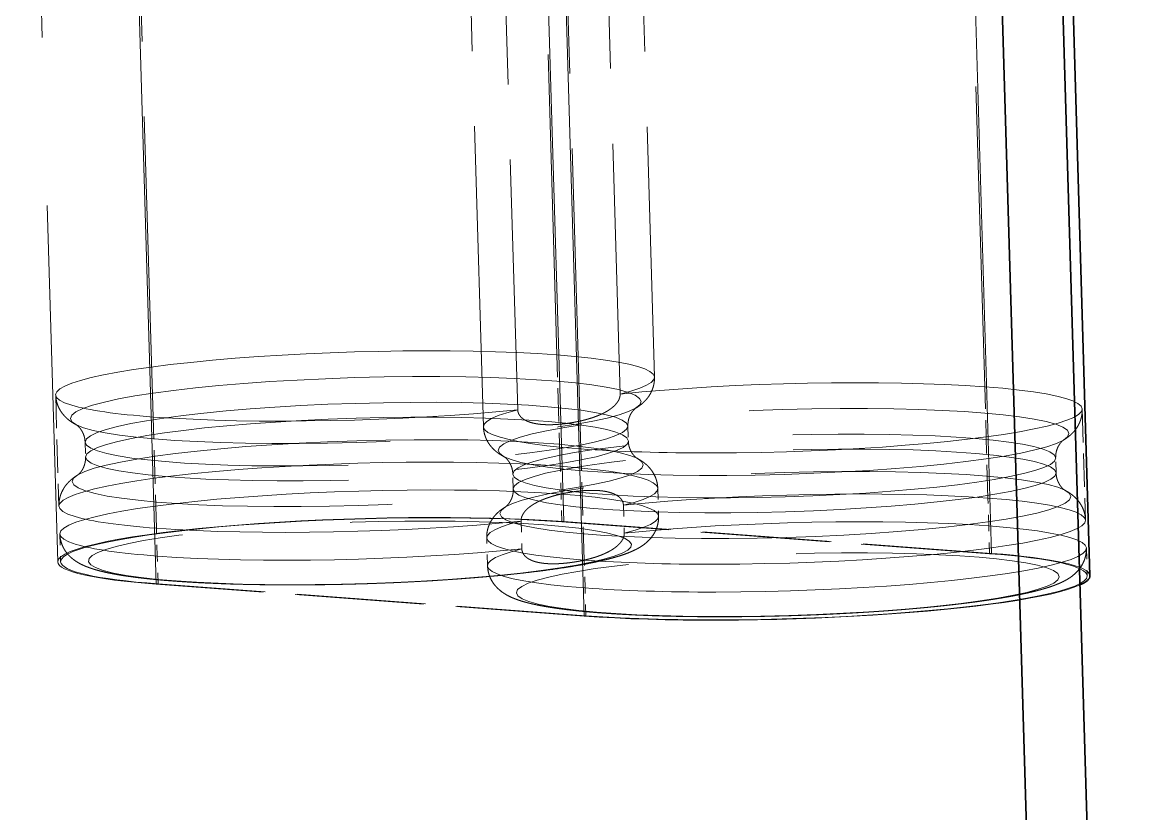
# Model space of a CAD drawing. Extents: x 23 to 417, y 3 to 294.
# Drawn here: x 377.69 to 387.7, y 123.1 to 130.16 of the extents above; entities that cross this region are included whole.
import ezdxf

# ---------------------------------------------------------------- set-up
doc = ezdxf.new("R2010")
doc.units = 0
doc.linetypes.add('DASHED', pattern=[15, 12, -3])
doc.layers.get('0').update_dxf_attribs({"lineweight": 13})

# ---------------------------------------------------------------- blocks, each defined once
blk = doc.blocks.new('BLOCK3535')
at = {"color": 7, "lineweight": 35}
for p, q in [((70.873595123726, -52.83130942514593), (67.97748894524264, 44.9895759430743)), ((69.79528294603904, -52.99696835529077), (66.89917676755567, 44.82391701292946)), ((69.28375951857907, 7.135278851019661), (69.91590452200313, -14.21648800596111))]:
    blk.add_line(p, q, dxfattribs=at)
at = {"color": 7, "linetype": 'DASHED', "lineweight": 13}
for p, q in [((60.51724340294639, -13.24825146485062), (59.88509839952235, 8.103515392130147)), ((68.15757319320585, -13.81719267969486), (67.52542818978179, 7.534574177285911)), ((50.84815987133734, 7.384612939918686), (51.48030487476137, -13.96715391706208)), ((53.23863620355903, -14.36644924332827), (52.60649120013499, 6.985317613652493)), ((60.87896599381808, -14.93539045817257), (60.24682099039404, 6.416376398808199))]:
    blk.add_line(p, q, dxfattribs=at)
at = {"color": 7, "linetype": 'DASHED', "lineweight": 13, "ltscale": 0.4470932620003447}
for p, q in [((60.39533986784579, -10.27411200079248), (59.86610219056054, 7.601785832958862)), ((68.03566965810523, -10.84305321563671), (67.50643198081997, 7.032844618114627)), ((60.99531003617982, 6.903908908598165), (61.52454771346508, -10.97198892515318)), ((59.1660114469191, 6.622877447131774), (59.69524912420435, -11.25302038661957)), ((53.1841271795642, -11.38195609613603), (52.65488950227895, 6.493941737615312)), ((59.08240747340071, -11.55533222373803), (58.55316979611545, 6.320565610013309)), ((60.82445696982363, -11.95089731098026), (60.29521929253838, 5.925000522771079))]:
    blk.add_line(p, q, dxfattribs=at)
at = {"color": 7, "linetype": 'DASHED', "lineweight": 13, "ltscale": 0.4470932620003445}
blk.add_line((61.608151350385, 7.206231903132394), (62.13738902767025, -10.66966593061894), dxfattribs=at)
at = {"color": 7, "linetype": 'DASHED', "lineweight": 13, "ltscale": 0.04967702911114941}
for p, q in [((60.45414405421081, -12.26032287120929), (60.39533986784579, -10.27411200079248)), ((51.44207757052257, -10.98638726240835), (51.50088175688759, -12.97259813282517)), ((68.09447384447024, -12.82926408605353), (68.03566965810522, -10.84305321563671)), ((69.77771981260393, -11.23864029206574), (69.83652399896896, -13.22485116248256)), ((60.88326115618865, -13.93710818139708), (60.82445696982363, -11.95089731098026))]:
    blk.add_line(p, q, dxfattribs=at)
at = {"color": 7, "linetype": 'DASHED', "lineweight": 13, "ltscale": 0.04967702911114959}
blk.add_line((53.24293136592922, -13.36816696655285), (53.1841271795642, -11.38195609613603), dxfattribs=at)
at = {"color": 7, "linetype": 'DASHED', "lineweight": 13, "ltscale": 0.006655459916353626}
blk.add_line((61.66307074514971, -11.54450956074683), (61.67094901227374, -11.81061136010983), dxfattribs=at)
at = {"color": 7, "linetype": 'DASHED', "lineweight": 13, "ltscale": 0.006655459916355057}
blk.add_line((51.96732222150128, -11.83166760723552), (51.97520048862533, -12.09776940659857), dxfattribs=at)
at = {"color": 7, "linetype": 'DASHED', "lineweight": 13, "ltscale": 0.006655459916354868}
blk.add_line((69.31128035741227, -12.37960436794723), (69.30340209028824, -12.11350256858418), dxfattribs=at)
at = {"color": 7, "linetype": 'DASHED', "lineweight": 13, "ltscale": 0.006655459916353636}
blk.add_line((59.61552872400564, -12.66665882844964), (59.6076504568816, -12.40055702908664), dxfattribs=at)
at = {"color": 7, "linetype": 'DASHED', "lineweight": 13, "ltscale": 0.01241925727778715}
for p, q in [((60.46884510080207, -12.7568755888135), (60.45414405421081, -12.2603228712093)), ((68.1091748910615, -13.32581680365773), (68.09447384447024, -12.82926408605354)), ((53.25763241252048, -13.86471968415705), (53.24293136592922, -13.36816696655285)), ((60.89796220277991, -14.43366089900128), (60.88326115618865, -13.93710818139709))]:
    blk.add_line(p, q, dxfattribs=at)
at = {"color": 7, "linetype": 'DASHED', "lineweight": 13, "ltscale": 0.01241925727778742}
for p, q in [((60.48354614739333, -13.2534283064177), (60.46884510080207, -12.75687558881349)), ((68.12387593765276, -13.82236952126194), (68.1091748910615, -13.32581680365773)), ((53.27233345911174, -14.36127240176125), (53.25763241252048, -13.86471968415705)), ((60.91266324937116, -14.93021361660549), (60.89796220277991, -14.43366089900128))]:
    blk.add_line(p, q, dxfattribs=at)
at = {"color": 7, "linetype": 'DASHED', "lineweight": 13, "ltscale": 0.01241925727778714}
blk.add_line((62.19619321403528, -12.65587680103576), (62.21089426062652, -13.15242951863996), dxfattribs=at)
at = {"color": 7, "linetype": 'DASHED', "lineweight": 13, "ltscale": 0.01241925727778733}
for p, q in [((61.5833518998301, -12.95819979556999), (61.59805294642135, -13.4547525131742)), ((59.75405331056938, -13.23923125703638), (59.76875435716063, -13.73578397464059)), ((59.15591270635699, -14.03809581175905), (59.14121165976573, -13.54154309415485))]:
    blk.add_line(p, q, dxfattribs=at)
at = {"color": 7, "linetype": 'DASHED', "lineweight": 13, "ltscale": 0.1915370940083706}
for p, q in [((68.12387593765277, -13.82236952126194), (60.48354614739333, -13.2534283064177)), ((68.15757319320585, -13.81719267969486), (60.51724340294641, -13.24825146485062))]:
    blk.add_line(p, q, dxfattribs=at)
at = {"color": 7, "linetype": 'DASHED', "lineweight": 13, "ltscale": 0.01241852411226324}
blk.add_line((51.51558280347885, -13.46915085042936), (51.53028297595164, -13.96567425444195), dxfattribs=at)
at = {"color": 7, "linetype": 'DASHED', "lineweight": 13, "ltscale": 0.01241953417197849}
blk.add_line((69.85122504556021, -13.72140388008676), (69.86592642081284, -14.21796766858124), dxfattribs=at)
at = {"color": 7, "linetype": 'DASHED', "lineweight": 13, "ltscale": 0.1915370940083704}
for p, q in [((60.87896599381846, -14.93539045817251), (53.23863620355903, -14.36644924332828)), ((60.91266324937116, -14.93021361660549), (53.27233345911174, -14.36127240176125))]:
    blk.add_line(p, q, dxfattribs=at)
at = {"color": 7, "linetype": 'DASHED', "lineweight": 13}
for centre, major_axis, start_param, end_param in [((56.78973388671875, -10.82803440093994), (-5.347656726837158, -0.1583238840103149), 3.969098829826194, 6.610691483415978), ((56.78973388671875, -10.82803440093994), (-5.347656726837158, -0.1583238840103149), 2.654779322629619, 3.969098829826173), ((56.80246353149414, -11.25806140899658), (-5.097766399383545, -0.1509255617856979), 0.3275061762363942, 6.61069148341598), ((64.43006134033203, -11.39697551727295), (5.347656726837158, 0.1583238840103149), 0.8275061762363841, 2.14182568343293), ((64.43006134033203, -11.39697551727295), (5.347656726837158, 0.1583238840103149), 4.469098829826175, 7.110691483415967), ((56.8151969909668, -11.68808841705322), (-4.847875595092773, -0.1435272544622421), 0.3275061762363785, 6.610691483415965), ((56.78973388671875, -10.82803440093994), (-5.347656726837158, -0.1583238840103149), 0.3275061762363922, 0.8275061762363907), ((56.82307434082031, -11.95419025421143), (-4.847875595092773, -0.1435272544622421), 0.3275061762363785, 6.610691483415965), ((56.78973388671875, -10.82803440093994), (-5.347656726837158, -0.1583238840103149), 0.8275061762363907, 2.141825683432943), ((64.43006134033203, -11.39697551727295), (5.347656726837158, 0.1583238840103149), 2.654779322629604, 3.969098829826166), ((64.44279479980469, -11.82700252532959), (5.097766399383545, 0.1509255617856979), 1.327506176236345, 7.61069148341593), ((56.83580780029297, -12.38421726226807), (-5.097766399383545, -0.1509255617856979), 0.3275061762363771, 6.610691483415952), ((64.45552825927734, -12.25702953338623), (4.847875595092773, 0.1435272544622421), 1.327506176236383, 7.61069148341597), ((64.4634017944336, -12.52313137054443), (4.847875595092773, 0.1435272544622421), 1.327506176236383, 7.61069148341597), ((64.43006134033203, -11.39697551727295), (5.347656726837158, 0.1583238840103149), 3.969098829826172, 4.469098829826175), ((56.84853744506836, -12.81424522399902), (-5.347656726837158, -0.1583238840103149), 3.969098829826194, 6.610691483415978), ((64.47613525390625, -12.95315933227539), (5.097766399383545, 0.1509255617856979), 1.327506176236384, 7.610691483415959), ((56.84853744506836, -12.81424522399902), (-5.347656726837158, -0.1583238840103149), 2.65477932262962, 3.969098829826173), ((56.86323928833008, -13.31079769134521), (-5.347656726837158, -0.1583238840103149), 3.969098829826194, 6.610691483415978), ((56.86323928833008, -13.31079769134521), (-5.347656726837158, -0.1583238840103149), 2.654779322629679, 3.969098829826173), ((64.4888687133789, -13.38318634033203), (5.347656726837158, 0.1583238840103149), 0.8275061762363841, 2.141825683432929), ((64.4888687133789, -13.38318634033203), (5.347656726837158, 0.1583238840103149), 4.469098829826175, 7.110691483415967), ((56.8779411315918, -13.80735015869141), (4.847875595092773, 0.1435272544622421), 0.3275061762363778, 6.610691482180196), ((56.8779411315918, -13.80735015869141), (-5.397634983062744, -0.1598035395145417), 3.96909882982618, 6.283185343021202), ((56.8779411315918, -13.80735015869141), (-5.347656726837158, -0.1583238840103149), 3.969098829826181, 6.283185343021201), ((56.84853744506836, -12.81424522399902), (-5.347656726837158, -0.1583238840103149), 0.3275061762363922, 0.8275061762363907), ((64.50357055664062, -13.87973880767822), (5.347656726837158, 0.1583238840103149), 0.8275061762363893, 2.141825683432871), ((56.84853744506836, -12.81424522399902), (-5.347656726837158, -0.1583238840103149), 0.8275061762363788, 2.14182568343293), ((64.4888687133789, -13.38318634033203), (5.347656726837158, 0.1583238840103149), 2.654779322629621, 3.969098829826172), ((64.50357055664062, -13.87973880767822), (5.347656726837158, 0.1583238840103149), 4.469098829826175, 7.110691483415967), ((56.86323928833008, -13.31079769134521), (-5.347656726837158, -0.1583238840103149), 0.3275061762363922, 0.8275061762363907), ((56.86323928833008, -13.31079769134521), (-5.347656726837158, -0.1583238840103149), 0.827506176236388, 2.141825683432936), ((64.50357055664062, -13.87973880767822), (5.347656726837158, 0.1583238840103149), 2.654779322629611, 3.969098829826169), ((64.51827239990234, -14.37629127502441), (4.847875595092773, 0.1435272544622421), 1.327506176236384, 7.610691482180198), ((64.51827239990234, -14.37629127502441), (-5.397634983062744, -0.1598035395145417), 3.141592689431407, 3.969098829826174), ((56.8779411315918, -13.80735015869141), (-5.397634983062744, -0.1598035395145417), 3.584161519786639e-08, 0.8275061762363827), ((56.8779411315918, -13.80735015869141), (-5.347656726837158, -0.1583238840103149), 3.58416145913806e-08, 0.8275061762363841), ((64.4888687133789, -13.38318634033203), (5.347656726837158, 0.1583238840103149), 3.969098829826172, 4.469098829826175), ((64.51827239990234, -14.37629127502441), (-5.347656726837158, -0.1583238840103149), 3.141592689431407, 3.969098829826174), ((64.51827239990234, -14.37629127502441), (-5.347656726837158, -0.1583238840103149), 0.8275061762363788, 3.141592689431407), ((64.51827239990234, -14.37629127502441), (-5.397634983062744, -0.1598035395145417), 0.8275061762363787, 2.879018462041242), ((64.50357055664062, -13.87973880767822), (5.347656726837158, 0.1583238840103149), 3.969098829826172, 4.469098829826175)]:
    blk.add_ellipse(centre, major_axis=major_axis, ratio=0.1134773610726188, start_param=start_param, end_param=end_param, dxfattribs=at)
at = {"color": 7, "lineweight": 35}
blk.add_ellipse((64.51827239990234, -14.37629127502441), major_axis=(-5.397634983062744, -0.1598035395145417), ratio=0.1134773610726188, start_param=2.879018462041242, end_param=3.141592689431407, dxfattribs=at)
at = {"color": 7, "linetype": 'DASHED', "lineweight": 13}
for points, degree, knots in [([(61.80286499767961, -11.22456190375914), (61.81125954461331, -11.21951165189085), (61.82822460037529, -11.20895402596267), (61.85358081519048, -11.19202479549256), (61.87920029368158, -11.17356073195147), (61.90497654027565, -11.15339404042857), (61.93091705336623, -11.13121538143774), (61.95692112683653, -11.10672783141222), (61.98278151981435, -11.07965775831355), (62.00960995066505, -11.04811356505126), (62.03450679115445, -11.01445349739876), (62.05718487629927, -10.97882064230416), (62.07650656608638, -10.94355334668592), (62.09394878152881, -10.90572018490504), (62.10957629418883, -10.86411823826944), (62.12259054838745, -10.81879358944224), (62.13212203405109, -10.7701012540882), (62.13737734931871, -10.72014167596357), (62.13788658792917, -10.68648475717374), (62.13738902767027, -10.66966593061894)], 3, [0, 0, 0, 0, 0.02938746380598023, 0.05993829872691283, 0.09144664110869122, 0.1241046333062089, 0.1580937801789253, 0.1937988689218542, 0.2312167086941858, 0.2703474293386111, 0.317958301694374, 0.3566888963409834, 0.3969786387954501, 0.4385053780724381, 0.481565162618328, 0.5301787140682659, 0.5797998333637799, 0.6302281048432818, 0.6806724898547787, 0.6806724898547787, 0.6806724898547787, 0.6806724898547787]), ([(51.80883963595349, -11.52044615420913), (51.80339989923966, -11.51759699408463), (51.78984025851258, -11.51033074745333), (51.76816236738008, -11.49803474735403), (51.74372885048977, -11.48313901874491), (51.71903857837938, -11.46689212655287), (51.69415721490911, -11.44913647997024), (51.66904015761103, -11.4295990274091), (51.64380998776234, -11.40807398334089), (51.61856818576688, -11.38428803054533), (51.59383914608323, -11.35834930917853), (51.56982860918068, -11.33009937664881), (51.5468992229645, -11.29956288789912), (51.52518024336672, -11.2664054085493), (51.50292047409442, -11.22680859782924), (51.48271281134233, -11.1826796211062), (51.4656448625793, -11.13422409671982), (51.45325457379001, -11.08616372903106), (51.44507301105676, -11.03666324873069), (51.44257371511368, -11.0031582583372), (51.44207757052254, -10.98638726240837)], 3, [0, 0, 0, 0, 0.01842165858888894, 0.04614949761160518, 0.07475508041064409, 0.1042545271195086, 0.1347989381272637, 0.1664324102819779, 0.1996882722616785, 0.2342553219718961, 0.2704362726613734, 0.3071454879041061, 0.3454178637015551, 0.3849226482378799, 0.4259704273921373, 0.4815898347259161, 0.5302906155938376, 0.5799121307530797, 0.6302958337963912, 0.680596909808397, 0.680596909808397, 0.680596909808397, 0.680596909808397]), ([(61.52454771346497, -10.97198892515318), (61.52487327602157, -10.98298535123915), (61.52492501747936, -10.99397953129805), (61.52304536571473, -11.00537545764528), (61.51723827943285, -11.03629638625581), (61.50615603340383, -11.06555424365233), (61.49757859925727, -11.08289825357013), (61.46975547200731, -11.12971647080221), (61.43510381944516, -11.16876031715135), (61.41136810178274, -11.19143919704467), (61.35073382406878, -11.24213411782416), (61.28569584218621, -11.28271861895854), (61.24668365196729, -11.30408969925754), (61.16736333021076, -11.34270145741163), (61.08703731854942, -11.37419951000007), (61.04728640860856, -11.38835466156093), (60.92815090596028, -11.42711622231911), (60.80728525347615, -11.45676988736517), (60.72809831776458, -11.47308839964279), (60.56744700040905, -11.50052543813273), (60.40659652955745, -11.5161617084891), (60.32631295059797, -11.52089700032214), (60.17783761112806, -11.52294900118478), (60.03025440379697, -11.50648783192375), (59.96588240213354, -11.49420772141837), (59.88107756766406, -11.47052696048692), (59.8041432601614, -11.42507288366464), (59.78825925518797, -11.41427946479182), (59.7627419743615, -11.39395605837234), (59.7400823228435, -11.36909946215439), (59.7314907705765, -11.35821753586384), (59.71668068994938, -11.33581035873624), (59.70561628597831, -11.31035539717194), (59.70140147541494, -11.29760936072035), (59.69759017939168, -11.28080639582451), (59.69581830894315, -11.26362030916126), (59.69544896265727, -11.26010531536755), (59.69535403389764, -11.25656388898136), (59.69524912420435, -11.25302038661956)], 5, [0, 0, 0, 0, 0, 0, 0.09568695837361997, 0.09568695837361997, 0.09568695837361997, 0.2717462346146166, 0.2717462346146166, 0.2717462346146166, 0.5851331522539842, 0.5851331522539842, 0.5851331522539842, 1.048630429832316, 1.048630429832316, 1.048630429832316, 1.499690680501869, 1.499690680501869, 1.499690680501869, 2.395696905201968, 2.395696905201968, 2.395696905201968, 3.282694065046325, 3.282694065046325, 3.282694065046325, 4.026312860340334, 4.026312860340334, 4.026312860340334, 4.22585021708836, 4.22585021708836, 4.22585021708836, 4.361128319009885, 4.361128319009885, 4.361128319009885, 4.481266152754611, 4.481266152754611, 4.481266152754611, 4.512100440216707, 4.512100440216707, 4.512100440216707, 4.512100440216707, 4.512100440216707, 4.512100440216707]), ([(61.80286499767967, -11.22456190375916), (61.80361406159213, -11.22410880306869), (61.80436312550515, -11.22365570237829), (61.80152768171654, -11.22547301739162), (61.79991082538182, -11.22656818624304), (61.79890755242769, -11.22730741190668), (61.79851582944382, -11.22760974494758), (61.7972970255789, -11.22857385205964), (61.79565694019892, -11.22984208527654), (61.79440361085057, -11.2308122991245), (61.79135518155819, -11.23320174883101), (61.78862480197723, -11.23548041071069), (61.78711257187545, -11.23678452990663), (61.78117021953136, -11.24204212143742), (61.7751160197069, -11.24775550007141), (61.77073871194135, -11.25213193434029), (61.75999877960218, -11.26348459311058), (61.74989813179752, -11.27552198636348), (61.74401964243116, -11.28304631348855), (61.72910430356457, -11.30351469792386), (61.71596110722478, -11.32519632650979), (61.70846309099335, -11.33911147391153), (61.68606208969764, -11.38606352829188), (61.67128196194126, -11.43620279195018), (61.66280369019567, -11.47212088861836), (61.66293721767269, -11.50831522468261), (61.66307074514971, -11.54450956074683)], 5, [0, 0, 0, 0, 0, 0, 0.003762687089902519, 0.003762687089902519, 0.003762687089902519, 0.007042402968536905, 0.007042402968536905, 0.007042402968536905, 0.01445707540985655, 0.01445707540985655, 0.01445707540985655, 0.02465623205546116, 0.02465623205546116, 0.02465623205546116, 0.05537132188814577, 0.05537132188814577, 0.05537132188814577, 0.1030437869883624, 0.1030437869883624, 0.1030437869883624, 0.1819357216763309, 0.1819357216763309, 0.1819357216763309, 0.36278851162986, 0.36278851162986, 0.36278851162986, 0.36278851162986, 0.36278851162986, 0.36278851162986]), ([(69.44319620942827, -11.79350226302347), (69.45090482462746, -11.78886237318371), (69.46636964670363, -11.77926742889002), (69.48825444734807, -11.76478821046226), (69.50909451519658, -11.7501002565932), (69.52893350676499, -11.73522988545207), (69.54886585274909, -11.71928197566553), (69.56881852932477, -11.70217122559526), (69.58885642248524, -11.68367369006822), (69.60881553103349, -11.66373225411137), (69.62870417348185, -11.64209643210397), (69.65200562799046, -11.61431515761256), (69.67801274228489, -11.57906130287082), (69.70520780957092, -11.53507385845483), (69.72947357885661, -11.48672591807503), (69.74458653786957, -11.44784120435447), (69.7563469146094, -11.4110274777024), (69.76532701137639, -11.3768690179735), (69.77341825082404, -11.33156183834238), (69.77781178122757, -11.28528104786323), (69.7781803686444, -11.25417483083783), (69.77771981260396, -11.23864029206575)], 3, [0, 0, 0, 0, 0.02699011343406204, 0.05459310120351132, 0.07870998704906873, 0.1034683063126099, 0.1289618078887719, 0.155277699336434, 0.1823060501506361, 0.2107536757593587, 0.2398956473194935, 0.2704418325320113, 0.319496506623591, 0.3711809606201323, 0.4253994960510654, 0.4815651884779245, 0.4961101494727526, 0.5413365852138777, 0.5873960528302387, 0.6340372563126692, 0.680634551236097, 0.680634551236097, 0.680634551236097, 0.680634551236097]), ([(51.80883963595349, -11.52044615420912), (51.80831327335174, -11.52016671298371), (51.80778691075038, -11.51988727175835), (51.80959155593585, -11.52089257585177), (51.81048504978342, -11.52141841835064), (51.8111029652791, -11.52180540999777), (51.81135639118974, -11.52196900195904), (51.81227832284335, -11.52257396336225), (51.8134719271002, -11.52335083958435), (51.81443074938409, -11.52397753588062), (51.81683796216632, -11.52557011092093), (51.81901788497439, -11.5270938051774), (51.82025796842341, -11.52798632720326), (51.82514711699461, -11.5315869742192), (51.83016682441779, -11.53550671833585), (51.83381923328763, -11.53850696893464), (51.84572715035951, -11.54875875388418), (51.8570262814433, -11.55984609936086), (51.86458190659043, -11.56792491385633), (51.88192027940654, -11.58796919267257), (51.89738855521276, -11.60950537371028), (51.90575936960268, -11.62247794895201), (51.93250295733728, -11.66868614580242), (51.95147657168151, -11.71894138623399), (51.96312808699146, -11.75591059291985), (51.96522515424634, -11.7937891000777), (51.96732222150131, -11.83166760723552)], 5, [0, 0, 0, 0, 0, 0, 0.00227302725270212, 0.00227302725270212, 0.00227302725270212, 0.004236927753236636, 0.004236927753236636, 0.004236927753236636, 0.009613612483479271, 0.009613612483479271, 0.009613612483479271, 0.01741457078955591, 0.01741457078955591, 0.01741457078955591, 0.04090305889628391, 0.04090305889628391, 0.04090305889628391, 0.09623396692219231, 0.09623396692219231, 0.09623396692219231, 0.1732878539735845, 0.1732878539735845, 0.1732878539735845, 0.3628437903783425, 0.3628437903783425, 0.3628437903783425, 0.3628437903783425, 0.3628437903783425, 0.3628437903783425]), ([(59.44916742746051, -12.08938632182289), (59.44037777580775, -12.08478096605658), (59.42271146765168, -12.07518682438064), (59.39630431682803, -12.05971606657981), (59.36965637031552, -12.04279636451691), (59.34276566826247, -12.02419538170613), (59.31560513624241, -12.00360779213704), (59.2882556981169, -11.98073374388301), (59.2608936669743, -11.95527820058179), (59.23195869368331, -11.92506573164129), (59.20210817337761, -11.88925135560254), (59.17236419469437, -11.84696865390433), (59.1452716820515, -11.800137949228), (59.12314363153835, -11.75188738999289), (59.10601705054746, -11.70329818599111), (59.09363427326949, -11.65533100492257), (59.08541991652278, -11.60577331413584), (59.08290783535669, -11.57220966104882), (59.08240747340072, -11.55533222373804)], 3, [0, 0, 0, 0, 0.02976675194623455, 0.06030260328881949, 0.0917972686093512, 0.1244417256680737, 0.158366161816397, 0.194006308760989, 0.2313590140702922, 0.2704244462663892, 0.3194339056891661, 0.3710826259812551, 0.4253270913783803, 0.4815158275708086, 0.5300734215307764, 0.5797042833423749, 0.6299461171037063, 0.6805659686824485, 0.6805659686824485, 0.6805659686824485, 0.6805659686824485]), ([(61.67094901227374, -11.81061136010983), (61.67304607952849, -11.84848986726762), (61.67514314678384, -11.8863683744255), (61.68679466209332, -11.92333758111137), (61.70576827643787, -11.9735928215429), (61.73251186417233, -12.01980101839334), (61.74088267856227, -12.03277359363504), (61.75635095436846, -12.05430977467278), (61.7736893271846, -12.074354053489), (61.78124495233174, -12.08243286798445), (61.79254408341552, -12.09352021346119), (61.8044520004874, -12.10377199841068), (61.80810440935734, -12.1067722490095), (61.81312411678044, -12.11069199312611), (61.8180132653516, -12.1142926401421), (61.81925334880064, -12.11518516216794), (61.82143327160874, -12.11670885642443), (61.82384048439093, -12.11830143146471), (61.82479930667483, -12.11892812776097), (61.82599291093167, -12.11970500398309), (61.82691484258533, -12.12030996538632), (61.82716826849592, -12.12047355734757), (61.82778618399161, -12.12086054899473), (61.82867967783923, -12.12138639149359), (61.83048432302473, -12.12239169558695), (61.82995796042318, -12.12211225436161), (61.82943159782153, -12.12183281313622)], 5, [0, 0, 0, 0, 0, 0, 0.1895559364047539, 0.1895559364047539, 0.1895559364047539, 0.2666098234561419, 0.2666098234561419, 0.2666098234561419, 0.3219407314820446, 0.3219407314820446, 0.3219407314820446, 0.3454292195887887, 0.3454292195887887, 0.3454292195887887, 0.3532301778948684, 0.3532301778948684, 0.3532301778948684, 0.3586068626251072, 0.3586068626251072, 0.3586068626251072, 0.360570763125649, 0.360570763125649, 0.360570763125649, 0.3628437903783595, 0.3628437903783595, 0.3628437903783595, 0.3628437903783595, 0.3628437903783595, 0.3628437903783595]), ([(69.4431962094283, -11.79350226302346), (69.44375792513925, -11.79315928670686), (69.44431964085067, -11.79281631039031), (69.4426524421759, -11.79388316355953), (69.44142100627971, -11.79470156111016), (69.44066003379685, -11.79524236591828), (69.44036540281098, -11.79545984520481), (69.43952995846752, -11.79608968882744), (69.43844550961576, -11.79689550271219), (69.43766030014645, -11.79747984618852), (69.43576061486212, -11.79890720431776), (69.43402770655331, -11.80027047936611), (69.43306179513945, -11.80104862111218), (69.42938979349324, -11.80406239854631), (69.42563580777093, -11.80728938636031), (69.42292425714847, -11.80971536592869), (69.41418710299732, -11.81783565601982), (69.40583564193483, -11.82645775229392), (69.40024117423977, -11.83264489893519), (69.38224871759365, -11.85383177661854), (69.36642408924895, -11.87675410909548), (69.3563960958444, -11.89346350434253), (69.32986761539378, -11.94454045519137), (69.312603298188, -11.99977992122101), (69.30296788210796, -12.03745208830479), (69.30318498619829, -12.07547732844455), (69.30340209028826, -12.11350256858418)], 5, [0, 0, 0, 0, 0, 0, 0.002687357082134758, 0.002687357082134758, 0.002687357082134758, 0.005009239458355907, 0.005009239458355907, 0.005009239458355907, 0.009627110349956771, 0.009627110349956771, 0.009627110349956771, 0.01594563813564153, 0.01594563813564153, 0.01594563813564153, 0.03402367398458099, 0.03402367398458099, 0.03402367398458099, 0.07575931344657329, 0.07575931344657329, 0.07575931344657329, 0.1729196950680101, 0.1729196950680101, 0.1729196950680101, 0.3629409337031554, 0.3629409337031554, 0.3629409337031554, 0.3629409337031554, 0.3629409337031554, 0.3629409337031554]), ([(51.97520048862533, -12.09776940659857), (51.97533401610222, -12.13396374266276), (51.97546754357949, -12.17015807872707), (51.96698927183372, -12.20607617539521), (51.95220914407746, -12.25621543905352), (51.92980814278166, -12.30316749343385), (51.92231012655027, -12.31708264083559), (51.90916693021049, -12.33876426942154), (51.89425159134382, -12.35923265385682), (51.88837310197752, -12.36675698098193), (51.87827245417284, -12.3787943742348), (51.86753252183364, -12.3901470330051), (51.8631552140682, -12.39452346727399), (51.85710101424365, -12.40023684590796), (51.85115866189956, -12.40549443743875), (51.84964643179787, -12.40679855663471), (51.84691605221673, -12.40907721851435), (51.84386762292456, -12.4114666682209), (51.84261429357608, -12.41243688206884), (51.84097420819614, -12.41370511528575), (51.83975540433126, -12.41466922239781), (51.83936368134727, -12.41497155543869), (51.83836040839333, -12.41571078110236), (51.83674355205842, -12.41680594995374), (51.83390810827009, -12.41862326496713), (51.83465717218276, -12.41817016427667), (51.83540623609538, -12.41771706358623)], 5, [0, 0, 0, 0, 0, 0, 0.1808527899535149, 0.1808527899535149, 0.1808527899535149, 0.2597447246414834, 0.2597447246414834, 0.2597447246414834, 0.3074171897417048, 0.3074171897417048, 0.3074171897417048, 0.3381322795743796, 0.3381322795743796, 0.3381322795743796, 0.3483314362199842, 0.3483314362199842, 0.3483314362199842, 0.3557461086613028, 0.3557461086613028, 0.3557461086613028, 0.3590258245399345, 0.3590258245399345, 0.3590258245399345, 0.3627885116298339, 0.3627885116298339, 0.3627885116298339, 0.3627885116298339, 0.3627885116298339, 0.3627885116298339]), ([(59.44916742746048, -12.08938632182292), (59.44839279181838, -12.08897928625748), (59.4476181561767, -12.0885722506921), (59.45059440816331, -12.09023941822736), (59.45228626651638, -12.09124513453969), (59.45333646519857, -12.09192778300207), (59.45374672641556, -12.09220783914201), (59.45502190021539, -12.09310099035094), (59.45674047864016, -12.09427549825799), (59.45805360310402, -12.09517368895654), (59.46124748856933, -12.09738667855621), (59.46411477010652, -12.09950684267), (59.46570419713203, -12.10072249245126), (59.46936361572853, -12.10359582654768), (59.47307124909306, -12.10662343157127), (59.47519976459071, -12.10840173247793), (59.48300581145146, -12.11508151405681), (59.49038697707206, -12.1220261025617), (59.49563603456097, -12.12725769391154), (59.51416694925172, -12.14674707445045), (59.53072357296014, -12.16794607352235), (59.54172945593615, -12.18403512129302), (59.57123565675258, -12.2334536658891), (59.59171942093226, -12.28755370336854), (59.60342367810146, -12.3246138873375), (59.60553706749157, -12.3625854582121), (59.60765045688161, -12.40055702908664)], 5, [0, 0, 0, 0, 0, 0, 0.003785294533559417, 0.003785294533559417, 0.003785294533559417, 0.007084716008265247, 0.007084716008265247, 0.007084716008265247, 0.01452446331267017, 0.01452446331267017, 0.01452446331267017, 0.02474588000285863, 0.02474588000285863, 0.02474588000285863, 0.03852022470532716, 0.03852022470532716, 0.03852022470532716, 0.07563104204174373, 0.07563104204174373, 0.07563104204174373, 0.1727754365299336, 0.1727754365299336, 0.1727754365299336, 0.3627978975309314, 0.3627978975309314, 0.3627978975309314, 0.3627978975309314, 0.3627978975309314, 0.3627978975309314]), ([(62.19619321403529, -12.65587680103576), (62.19569721658534, -12.6391107788673), (62.19319720829725, -12.60561082040731), (62.18501671368196, -12.55611523632863), (62.17262635724796, -12.50805487114128), (62.1555584267709, -12.45959934607871), (62.13535075880276, -12.41547036954854), (62.11309099060439, -12.37587355878877), (62.09137201076051, -12.34271607944805), (62.06844262460692, -12.31217959069607), (62.04443208768851, -12.28392965816692), (62.01970304800896, -12.25799093679997), (61.99446124601246, -12.23420498400445), (61.96923107616402, -12.21267993993623), (61.94411401886588, -12.19314248737509), (61.91923265539561, -12.17538684079247), (61.89454238328523, -12.15913994860041), (61.8701088663949, -12.14424421999129), (61.84843097526241, -12.13194821989201), (61.83487133453534, -12.12468197326071), (61.82943159782154, -12.12183281313623)], 3, [0, 0, 0, 0, 0.05028617993504403, 0.1006698829783561, 0.1502913981375966, 0.1989921790055161, 0.2546115863393065, 0.2956593654935538, 0.3351641500298819, 0.3734365258273266, 0.4101457410700454, 0.4463266917595277, 0.4808937414697441, 0.5141496034494446, 0.5457830756041699, 0.5763274866119199, 0.6058269333207903, 0.6344325161198292, 0.6621603551425578, 0.6805820137313886, 0.6805820137313886, 0.6805820137313886, 0.6805820137313886]), ([(69.3112803574123, -12.37960436794723), (69.3134093261704, -12.41785580569545), (69.31553829492904, -12.45610724344382), (69.32742130389826, -12.49342703953219), (69.34832840263472, -12.54823584688674), (69.37850429197469, -12.59819406977628), (69.38991947064491, -12.61463620947331), (69.40674248547714, -12.63578863419361), (69.42556096238884, -12.65516935969097), (69.43057676128782, -12.66007497878426), (69.43762996611875, -12.66660126845042), (69.44507211802889, -12.67288524491495), (69.44710911241219, -12.6745656453558), (69.45064379512462, -12.67741728775504), (69.45413199570174, -12.68012595268538), (69.45563883535094, -12.68126678406676), (69.45835869093182, -12.68326011446501), (69.4613815662422, -12.68534084520846), (69.46262762354652, -12.68618776158068), (69.46426144862181, -12.68729686384039), (69.46548089593693, -12.6881433840332), (69.46587324936439, -12.68840906010454), (69.46687485303046, -12.68905617855239), (69.46847924274981, -12.69000736473382), (69.47125179405796, -12.69156035368986), (69.4705075904456, -12.69116771445041), (69.46976338683342, -12.69077507521094)], 5, [0, 0, 0, 0, 0, 0, 0.1914229844211838, 0.1914229844211838, 0.1914229844211838, 0.2911575924228696, 0.2911575924228696, 0.2911575924228696, 0.3262907201814548, 0.3262907201814548, 0.3262907201814548, 0.3394059104883405, 0.3394059104883405, 0.3394059104883405, 0.3490566520601566, 0.3490566520601566, 0.3490566520601566, 0.3561088761785818, 0.3561088761785818, 0.3561088761785818, 0.3592391949130473, 0.3592391949130473, 0.3592391949130473, 0.3628304846238981, 0.3628304846238981, 0.3628304846238981, 0.3628304846238981, 0.3628304846238981, 0.3628304846238981]), ([(51.50088175688762, -12.97259813282517), (51.500384343768, -12.95578427995971), (51.50089461477507, -12.92213234205316), (51.50614914435863, -12.87217771444212), (51.51568069984873, -12.82348537759359), (51.528694936226, -12.77816072914782), (51.54432245306703, -12.73655878242274), (51.56176466747911, -12.69872562066392), (51.58108635752848, -12.66345832504006), (51.60376444260301, -12.62782546994697), (51.6286612831141, -12.59416540229403), (51.65548971395968, -12.56262120903184), (51.68135010693871, -12.53555113593316), (51.7073541804087, -12.51106358590765), (51.73329469349933, -12.48888492691681), (51.75907094009338, -12.46871823539392), (51.78469041858447, -12.45025417185284), (51.81004663339965, -12.43332494138272), (51.82701168916165, -12.42276731545452), (51.83540623609537, -12.41771706358623)], 3, [0, 0, 0, 0, 0.05042948964550778, 0.1008577611250036, 0.1504788804205059, 0.1990924318704406, 0.2421522164163339, 0.283678955693317, 0.3239686981477822, 0.3626992927943916, 0.4103101651501262, 0.4494408857945291, 0.4868587255668581, 0.5225638143097681, 0.5565529611824771, 0.5892109533799871, 0.6207192957617566, 0.6512701306826685, 0.6806575944887056, 0.6806575944887056, 0.6806575944887056, 0.6806575944887056]), ([(59.61552872400567, -12.66665882844963), (59.61574582809556, -12.70468406858927), (59.61596293218585, -12.74270930872899), (59.60632751610608, -12.78038147581284), (59.58906319889991, -12.8356209418424), (59.5625347184496, -12.88669789269128), (59.55250672504491, -12.90340728793829), (59.5366820967002, -12.92632962041526), (59.51868964005418, -12.94751649809863), (59.51309517235906, -12.95370364473989), (59.5047437112966, -12.96232574101399), (59.49600655714551, -12.97044603110513), (59.49329500652292, -12.97287201067352), (59.48954102080076, -12.97609899848749), (59.48586901915445, -12.97911277592163), (59.48490310774058, -12.97989091766769), (59.48317019943179, -12.98125419271607), (59.48127051414744, -12.98268155084529), (59.4804853046781, -12.98326589432163), (59.47940085582646, -12.98407170820636), (59.47856541148292, -12.98470155182901), (59.47827078049701, -12.98491903111553), (59.47750980801424, -12.98545983592365), (59.47627837211797, -12.98627823347427), (59.47461117344344, -12.98734508664353), (59.47517288915445, -12.98700211032694), (59.47573460486559, -12.98665913401036)], 5, [0, 0, 0, 0, 0, 0, 0.190021238635136, 0.190021238635136, 0.190021238635136, 0.2871816202565694, 0.2871816202565694, 0.2871816202565694, 0.328917259718567, 0.328917259718567, 0.328917259718567, 0.3469952955675045, 0.3469952955675045, 0.3469952955675045, 0.3533138233531848, 0.3533138233531848, 0.3533138233531848, 0.3579316942448059, 0.3579316942448059, 0.3579316942448059, 0.3602535766210133, 0.3602535766210133, 0.3602535766210133, 0.3629409337031321, 0.3629409337031321, 0.3629409337031321, 0.3629409337031321, 0.3629409337031321, 0.3629409337031321]), ([(59.75405331056935, -13.23923125703638), (59.75372774782414, -13.2282348245802), (59.75324089786268, -13.21722316772102), (59.75555658142213, -13.2058448279233), (59.76136292082598, -13.17491246298203), (59.7724568664969, -13.14564551531412), (59.78101313581942, -13.12834205320503), (59.80884003007378, -13.08151018728516), (59.84349497113405, -13.04245568103985), (59.8672396876721, -13.01977690942032), (59.92787228598774, -12.96908225603554), (59.99290976966648, -12.92849798249455), (60.03192869695596, -12.9071239080427), (60.11125368045532, -12.86851490875519), (60.19157854322776, -12.8370179751), (60.23132544109211, -12.82286216405328), (60.35045395163056, -12.78409995805297), (60.47132955020717, -12.75444831834472), (60.55051040767854, -12.73812965142166), (60.71115938816767, -12.71069287628801), (60.87201928347841, -12.69505830587654), (60.95229759368297, -12.69032269510844), (61.10077465304177, -12.68827156926289), (61.24835671143554, -12.70473397197532), (61.31273013911897, -12.71701488248585), (61.39753367082633, -12.74069688463311), (61.47446741200814, -12.78615346539984), (61.49035157533898, -12.79694748363972), (61.51586810570466, -12.817272071633), (61.53852649148963, -12.8421301277805), (61.54712119934266, -12.85301248431693), (61.56015087992536, -12.87272537762056), (61.57027231860499, -12.89479737335053), (61.57376602518909, -12.90392715550292), (61.5786726915906, -12.92008611600095), (61.58169726263367, -12.9370548966465), (61.58280386461595, -12.94403459056935), (61.5831421880778, -12.95111642637967), (61.58335189983004, -12.95819979556999)], 5, [0, 0, 0, 0, 0, 0, 0.09568701380491386, 0.09568701380491386, 0.09568701380491386, 0.2718434354836334, 0.2718434354836334, 0.2718434354836334, 0.5852546111027757, 0.5852546111027757, 0.5852546111027757, 1.048730891877335, 1.048730891877335, 1.048730891877335, 1.499794973701858, 1.499794973701858, 1.499794973701858, 2.395802011099705, 2.395802011099705, 2.395802011099705, 3.282801064593845, 3.282801064593845, 3.282801064593845, 4.026420407708005, 4.026420407708005, 4.026420407708005, 4.225958049060893, 4.225958049060893, 4.225958049060893, 4.361236286757033, 4.361236286757033, 4.361236286757033, 4.450651476332348, 4.450651476332348, 4.450651476332348, 4.512288416148975, 4.512288416148975, 4.512288416148975, 4.512288416148975, 4.512288416148975, 4.512288416148975]), ([(69.83652399896896, -13.22485116248256), (69.83602341927491, -13.20796638076728), (69.83351239464655, -13.17439530532518), (69.82529647540474, -13.12483041604073), (69.81291373424881, -13.07686313159536), (69.79556079687848, -13.02763150600051), (69.77278188610924, -12.9781938836096), (69.74447790866255, -12.92984631487249), (69.71336638157449, -12.88636970358996), (69.68267071026483, -12.85031345475688), (69.653571513671, -12.82055341242025), (69.6268047048161, -12.79606445161115), (69.60013048154218, -12.77404554920164), (69.5736578977878, -12.75417503213964), (69.54743478825785, -12.73616223136733), (69.52140823920627, -12.7197141779503), (69.49560984558273, -12.70463979458549), (69.47835150846537, -12.69527483889552), (69.46976338683342, -12.69077507521094)], 3, [0, 0, 0, 0, 0.05064182860421688, 0.1008836623655314, 0.150514524177123, 0.1990721181370783, 0.2573031931272077, 0.3135291340244782, 0.3668904746298298, 0.4174831161502748, 0.4554296267336658, 0.491691748004526, 0.5262680073467308, 0.5591538592433862, 0.5909611119769704, 0.621683490586366, 0.6514985706604999, 0.6805829412185227, 0.6805829412185227, 0.6805829412185227, 0.6805829412185227]), ([(59.14121165976574, -13.54154309415485), (59.14075088620687, -13.52600121849403), (59.14111805441421, -13.4948876581417), (59.14551263911663, -13.44859955702055), (59.15360378252167, -13.40329237951079), (59.16258390111659, -13.36913391929977), (59.17434427547786, -13.33232019270025), (59.18945723579358, -13.29343547895093), (59.21372300463356, -13.24508753858098), (59.24091807203151, -13.20110009416252), (59.26692518629993, -13.16584623942134), (59.29022664081276, -13.13806496492987), (59.3101152832602, -13.11642914292245), (59.33007439180869, -13.0964877069656), (59.35011228496911, -13.07799017143856), (59.37006496154477, -13.06087942136827), (59.38999730752892, -13.04493151158173), (59.40983629909734, -13.03006114044062), (59.43067636694582, -13.01537318657154), (59.45256116759025, -13.00089396814381), (59.46802598966642, -12.99129902385013), (59.47573460486559, -12.98665913401036)], 3, [0, 0, 0, 0, 0.04661927481405932, 0.09326047829648318, 0.1393199459128516, 0.1845463816539837, 0.1990913426487775, 0.2552570350756324, 0.3094755705065607, 0.3611600245030922, 0.4102146985946606, 0.4407608838072022, 0.4699028553673278, 0.4983504809760567, 0.5253788317902652, 0.551694723237933, 0.5771882248141073, 0.6019465440776666, 0.6260634299232106, 0.6536664176925988, 0.6806565311266627, 0.6806565311266627, 0.6806565311266627, 0.6806565311266627]), ([(52.13403174208734, -14.10240231879322), (52.15764448122415, -14.10951982672031), (52.20600635090041, -14.12320298243781), (52.28058302515647, -14.14204505560623), (52.35868033995041, -14.15977721906469), (52.44048540318633, -14.17655670753804), (52.52616615637579, -14.19249990261393), (52.61582650319173, -14.20768486559534), (52.70957468962938, -14.22217121332714), (52.80741515330513, -14.2359899145241), (52.9093410730088, -14.24916345722712), (53.01531889489491, -14.26170553223801), (53.1253157973259, -14.27362593370628), (53.23925454107474, -14.28492700216817), (53.35705406461015, -14.29560943478255), (53.47861896868935, -14.30567163282156), (53.60385359922489, -14.31511129422878), (53.73263851601473, -14.3239240071738), (53.86485218421511, -14.33210533462435), (54.00036398193156, -14.33965043095954), (54.13904245257974, -14.34655463833731), (54.28074169060024, -14.35281293170179), (54.42531415344052, -14.35842072995751), (54.57259847529214, -14.36337346584221), (54.72245499483363, -14.36766787296574), (54.87470631523958, -14.37129999982875), (55.02920590365707, -14.37426731355018), (55.18575887393686, -14.37656698883185), (55.34421613875119, -14.37819756306472), (55.50438236022509, -14.37915768961786), (55.66609575396973, -14.37944693588688), (55.82916224879826, -14.37906544580516), (55.99341198195462, -14.37801398890712), (56.15865093469506, -14.37629414376902), (56.32470143144717, -14.37390800753629), (56.49137090716651, -14.37085856701345), (56.65847666818844, -14.36714929799925), (56.8258277148195, -14.36278454875496), (56.99323697200343, -14.35776923037955), (57.1605160678686, -14.35210899543902), (57.32747504135982, -14.34581020433754), (57.49392940386187, -14.33887972620769), (57.65968730155141, -14.33132537507456), (57.82456883626429, -14.32315514942348), (57.98838061496498, -14.3143783472717), (58.15094982414274, -14.30500391029262), (58.3120828644101, -14.29504257471434), (58.47161434169519, -14.28450409647177), (58.62934954158153, -14.27340075335959), (58.78513465132144, -14.26174273136636), (58.93877549492768, -14.24954374895012), (59.09012087783117, -14.23681495882256), (59.23899241234583, -14.2235703605205), (59.38524541974595, -14.20982156273778), (59.52871613349618, -14.1955824689119), (59.66925331659353, -14.18086638635893), (59.80670733897179, -14.16568701945808), (59.94094170320611, -14.15005711671579), (60.07182083512313, -14.13398964882852), (60.19921751327799, -14.11749687689515), (60.32300647533899, -14.10059106511273), (60.44308364186148, -14.08328162457468), (60.5593453106415, -14.06557751566945), (60.67170057955717, -14.047485216254), (60.7800617162534, -14.0290098960861), (60.88437911191332, -14.01014868491728), (60.98460250925281, -13.99089590214213), (61.08070432463187, -13.97123784359152), (61.17266536031823, -13.95115418540145), (61.26055011970902, -13.93059825954239), (61.34441946650258, -13.90951035900111), (61.42438498927658, -13.88779980131059), (61.50058623764681, -13.86534291948754), (61.57342951799897, -13.84189276726998), (61.64327386228902, -13.81713439013178), (61.71062423549554, -13.79058289227743), (61.77602717392119, -13.76155949051001), (61.83107091196058, -13.73363538889281), (61.88403733981377, -13.7032844575868), (61.93614351343695, -13.6694326461101), (61.99572055378404, -13.62313463036516), (62.05554281849552, -13.5655339599888), (62.10459493134123, -13.50403537402491), (62.14367927769874, -13.44015718353157), (62.17307336802099, -13.37735598377061), (62.195958960942, -13.30626108092827), (62.20958955038698, -13.23047118524512), (62.21166761553219, -13.17857083945191), (62.21089426062655, -13.15242951863996)], 3, [0, 0, 0, 0, 0.07398076810589549, 0.1507603949827754, 0.2307331346135574, 0.3142162268052183, 0.40126897325089, 0.4921746998474117, 0.5870170075699803, 0.6858425909185999, 0.7886016706808974, 0.8953316683424988, 1.005989152950161, 1.120519513218688, 1.238820765222693, 1.360833920937983, 1.486457886393833, 1.615587245138405, 1.748089287652779, 1.883854886164714, 2.022749839599931, 2.164637692381647, 2.309364872118299, 2.45679138604797, 2.606738521740524, 2.759117205465379, 2.91367360431315, 3.0703211447159, 3.228825230936632, 3.389069071242986, 3.550826996173677, 3.713964785505035, 3.878268527860084, 4.043584956411203, 4.209707183172041, 4.376470158143819, 4.543675791808244, 4.711146689394961, 4.878692768940051, 5.046127633005283, 5.213269924513642, 5.379924744405684, 5.545922090760045, 5.711058485802801, 5.875174939341386, 6.038060953177776, 6.199574923295806, 6.359495491824542, 6.51769703501756, 6.673949952875999, 6.828156054004842, 6.980068536188286, 7.129587379054038, 7.27653286348805, 7.420760113531471, 7.562112092787048, 7.700447402705948, 7.83562668546063, 7.967533357851683, 8.096029827960944, 8.221003191562412, 8.34234423610506, 8.459981307549036, 8.57380496230531, 8.683747649077187, 8.789750817895973, 8.891825581525543, 8.98990858694751, 9.084018422249782, 9.174202108020635, 9.260667825325188, 9.343444650421938, 9.422766503122773, 9.498971146849655, 9.57299179981445, 9.645037629018034, 9.716103018461304, 9.787580582885877, 9.83008609206314, 9.899202735735765, 9.973811379009867, 10.05610742515161, 10.14778710782913, 10.20891954014152, 10.28042544481279, 10.35527363798549, 10.43236003643416, 10.51069002759811, 10.51069002759811, 10.51069002759811, 10.51069002759811]), ([(51.51558280347881, -13.46915085042938), (51.51622553768648, -13.49087687966868), (51.52001816214815, -13.53401991667649), (51.53300211153472, -13.59719001493864), (51.55260498973615, -13.65724130127327), (51.57625724402722, -13.70963171529753), (51.60316476615645, -13.75693905398811), (51.63215486140576, -13.79907379267854), (51.66484169774843, -13.83877507143205), (51.6985219564384, -13.87370951193661), (51.73249479274709, -13.90430397286336), (51.76637372982502, -13.93115844901158), (51.79989770468539, -13.9548081765224), (51.83305331532173, -13.97581876493536), (51.86056385651756, -13.99160750257428), (51.88720528061118, -14.00587531154115), (51.91312321349562, -14.01888388393447), (51.94400570420125, -14.03319211898104), (51.97491420201202, -14.04647291355281), (52.00598569966301, -14.05890368559612), (52.03735794085183, -14.07062985443106), (52.06911233193573, -14.08175277112357), (52.1013537809261, -14.0923655339444), (52.12307463218821, -14.09909955174302), (52.13403174007407, -14.10240231818636)], 3, [0, 0, 0, 0, 0.06513301567299055, 0.1296915088796611, 0.1930289722105015, 0.2542609833292085, 0.3018029273906874, 0.3561387714023616, 0.4074783472751815, 0.4559093756672282, 0.5015822588016802, 0.5445322268849382, 0.5855281958353097, 0.62460446016412, 0.6622474818956343, 0.6806571165114708, 0.7152652293252248, 0.7492275698940453, 0.7827511224432526, 0.8161761423190144, 0.8496154922588193, 0.8832194643294136, 0.9171079589731269, 0.9514393074066617, 0.9514393074066617, 0.9514393074066617, 0.9514393074066617]), ([(59.76875435716062, -13.73578397464058), (59.7690796199673, -13.74677027616604), (59.76924390073523, -13.75774169623877), (59.77223728102059, -13.76859349330059), (59.78337254068243, -13.81077735115868), (59.80579159060523, -13.84663015023275), (59.82663056125146, -13.86885190423742), (59.88347772555146, -13.91651521427979), (59.94774143695167, -13.94599920251924), (59.9864362465719, -13.95975527338626), (60.10515349511833, -13.99205926525684), (60.22855488045616, -14.00314731911118), (60.30921462385682, -14.00520289607512), (60.46967671294222, -14.00116731652976), (60.63048888120093, -13.98344262263654), (60.71099414930553, -13.97174249765098), (60.83105946875733, -13.95014865405629), (60.9506147313632, -13.92143286920257), (60.99051010834591, -13.91098373379019), (61.11129416782799, -13.87642460037587), (61.23098017833757, -13.831813711792), (61.30599215976672, -13.79759215927014), (61.41145481515032, -13.74065461799722), (61.50404436628552, -13.65592694839363), (61.52660256640657, -13.63204153745329), (61.556836454395, -13.59326382117216), (61.57932258582636, -13.54796964906864), (61.5853196316545, -13.53341106886047), (61.5931344608516, -13.50860243710907), (61.59710704994998, -13.48300195200158), (61.59840763725275, -13.47343241970312), (61.59832948874266, -13.4640931978863), (61.59805294642142, -13.45475251317416)], 5, [0, 0, 0, 0, 0, 0, 0.09559885807696622, 0.09559885807696622, 0.09559885807696622, 0.3906687195405481, 0.3906687195405481, 0.3906687195405481, 0.84936900520023, 0.84936900520023, 0.84936900520023, 1.739640166807061, 1.739640166807061, 1.739640166807061, 2.626173680111858, 2.626173680111858, 2.626173680111858, 3.070846920198852, 3.070846920198852, 3.070846920198852, 3.9749806424187, 3.9749806424187, 3.9749806424187, 4.282530679151233, 4.282530679151233, 4.282530679151233, 4.425096946307176, 4.425096946307176, 4.425096946307176, 4.506376236709738, 4.506376236709738, 4.506376236709738, 4.506376236709738, 4.506376236709738, 4.506376236709738]), ([(69.85122504556026, -13.72140388008676), (69.85214785781592, -13.75253030413842), (69.8488480810711, -13.81419561303581), (69.83123932019748, -13.89404888565658), (69.80743982540244, -13.95945625842083), (69.77691570196694, -14.02274676964835), (69.73396920503416, -14.08883281451072), (69.6780931352632, -14.15283008316901), (69.62098070275844, -14.20451434633153), (69.56725253980778, -14.24451692427818), (69.51540089316458, -14.27768746965647), (69.46491501896745, -14.3060434725632), (69.41183977180455, -14.33241348079176), (69.35796418836662, -14.35640407613919), (69.31028131819832, -14.37563595823477), (69.26899800887344, -14.39113535872105), (69.23433839627397, -14.40349105221128), (69.19891046759557, -14.41551197719238), (69.1626606030697, -14.4272440881946), (69.12554400207611, -14.43872451139915), (69.08752320482485, -14.44998333481313), (69.04857931590573, -14.46104156534791), (69.00868807601074, -14.47191927662881), (68.96784248044078, -14.48262960482091), (68.92601352277238, -14.49318964925022), (68.88318715336723, -14.50361088853409), (68.83933980895833, -14.5139055313417), (68.79446366053088, -14.52408084975506), (68.74857543307063, -14.5341378927745), (68.70162683446739, -14.54409147704951), (68.65366790174924, -14.55393428441006), (68.60464000632456, -14.56368139375724), (68.55462491390078, -14.57331945540373), (68.50354374669405, -14.58286601004902), (68.45146809218441, -14.5923097535453), (68.39834350931983, -14.60166233947535), (68.34423266694454, -14.61091436539501), (68.28909221339009, -14.62007464051775), (68.23298310839469, -14.62913434243653), (68.17587230273847, -14.63809999966141), (68.11781035038956, -14.64696477386789), (68.05876718313735, -14.65573416999866), (67.99878931641891, -14.66440210898164), (67.93785833109288, -14.67297198536819), (67.87601662468606, -14.68143851899378), (67.81325094763321, -14.68980412188132), (67.74960347434322, -14.69806373969276), (67.68506624690681, -14.70621893285559), (67.6196761881947, -14.71426552848233), (67.55342670717576, -14.72220475687214), (67.48635305974257, -14.73003277947021), (67.41845498477521, -14.73774997440951), (67.34976570237961, -14.74535289424753), (67.28028766662321, -14.75284155877159), (67.21005435086586, -14.76021263916056), (67.13907121398258, -14.76746582538921), (67.06736888875335, -14.77459823533537), (66.99495354498058, -14.78160946862041), (66.9218593098756, -14.78849643167436), (66.84809581230904, -14.79525843173374), (66.77368386802318, -14.80189374762765), (66.69863102965664, -14.80840180255778), (66.62297384866541, -14.81477952096148), (66.54673344922224, -14.82102530184294), (66.46993111118579, -14.82713758049313), (66.39257372740704, -14.8331158920745), (66.31469415767017, -14.83895776688857), (66.23631425298822, -14.8446616907821), (66.15745599976597, -14.85022619029506), (66.07813129986643, -14.85565048679842), (65.99837124575268, -14.86093250730843), (65.91819825382433, -14.86607086200502), (65.83763485251279, -14.87106420136615), (65.75669577162604, -14.87591165864078), (65.67540986446798, -14.88061154385942), (65.59380005172792, -14.88516259511269), (65.51188934272713, -14.88956359411754), (65.42969560940038, -14.89381361263169), (65.34724641612164, -14.89791125201621), (65.2645650186468, -14.90185540050479), (65.1816747362687, -14.905644989675), (65.09859536246593, -14.90927913597852), (65.0153528741601, -14.91275671898376), (64.93197080048515, -14.91607677886671), (64.84847270901011, -14.91923840180352), (64.76488044926732, -14.92224077139296), (64.68121868444089, -14.92508300823493), (64.59751104433658, -14.92776431690371), (64.51378117138432, -14.93028394749163), (64.43005242054018, -14.93264119894774), (64.34634801843976, -14.93483541459112), (64.262691633196, -14.9368659641418), (64.1791069197958, -14.93873226500851), (64.09561869437925, -14.94043375554767), (64.01224844841167, -14.94196998531876), (63.92901971451057, -14.94334049365911), (63.84595598657199, -14.94454486669019), (63.76308356238891, -14.94558270575834), (63.68042225274376, -14.94645374069673), (63.59799539225319, -14.94715767981818), (63.51582625291292, -14.94769428123297), (63.43394452281393, -14.94806332435775), (63.37945506141997, -14.94819785019661), (63.35226298010205, -14.94823698465353)], 3, [0, 0, 0, 0, 0.09320869753491373, 0.184576022978715, 0.2441466071663881, 0.301681665832008, 0.3950652855004105, 0.4795876334187361, 0.5558693945689949, 0.6257144914270202, 0.680295080518031, 0.740434546477664, 0.7993334732917782, 0.8580295275267051, 0.9173179732007986, 0.9535503331340088, 0.9903150011726561, 1.027701248913031, 1.065781699816192, 1.104614836926575, 1.144252826719241, 1.184737325499183, 1.226062860264574, 1.26829394074311, 1.311414816134436, 1.355485223825361, 1.400520627826422, 1.446532350842237, 1.493529791387054, 1.54145158661972, 1.590507686767649, 1.640404471059318, 1.691412899331791, 1.743312653939818, 1.796300456793636, 1.850187239536298, 1.905136662758107, 1.960988157973346, 2.017875110185081, 2.075643543590405, 2.13441843311713, 2.194078951793059, 2.25471562757357, 2.316220894499557, 2.378670641384014, 2.441970952736441, 2.506182664844275, 2.571213769592189, 2.637121944617027, 2.703832184893096, 2.771383935093652, 2.839708326018741, 2.908837573782432, 2.978709950204947, 3.049349401116951, 3.120694479136759, 3.192767927687689, 3.265517721321869, 3.338956127727508, 3.413021581257526, 3.48773585924686, 3.563077484493349, 3.63902479012395, 3.715512199328166, 3.79256469209045, 3.870160112087452, 3.948276139922029, 4.026859595973171, 4.105921447351397, 4.185438953844387, 4.265389239050373, 4.345725547241719, 4.426451226330943, 4.507543053943114, 4.588977698640185, 4.670716051071531, 4.752752717606393, 4.835064095523964, 4.917626500489111, 5.000405417047776, 5.083390185807174, 5.166556929450788, 5.249881716677912, 5.333335317872833, 5.41690120722682, 5.500555338791376, 5.584273640473149, 5.668031141136181, 5.751806899595612, 5.835576808890029, 5.919316763785191, 6.003006211973394, 6.08661972578017, 6.170133244896565, 6.253522738655322, 6.336772761832374, 6.419853135691111, 6.502739953721601, 6.58540936683107, 6.667850668202545, 6.750029386647877, 6.831921876425738, 6.913498176072242, 6.913498176072242, 6.913498176072242, 6.913498176072242]), ([(63.35226297421269, -14.94823698466201), (63.32517103776004, -14.94827597512217), (63.27110726813324, -14.94829835151027), (63.19019757921511, -14.94816409466165), (63.10966782313439, -14.9478619905392), (63.02953072911232, -14.94739203969591), (62.9498088307454, -14.94675428014733), (62.87052454722867, -14.94594879707551), (62.7917088323176, -14.94497585099374), (62.71337248459125, -14.94383551030858), (62.63553743512097, -14.94252795905979), (62.55822548010288, -14.94105342754495), (62.48147052303715, -14.93941248895325), (62.40527969978469, -14.93760521146335), (62.32967427781874, -14.93563192001182), (62.25467536799715, -14.93349298766602), (62.1803192633655, -14.93118935445108), (62.1066118663643, -14.92872110069326), (62.0335739367089, -14.92608871959483), (61.96121459467629, -14.92329230669627), (61.88956953884784, -14.92033302018293), (61.81864575859915, -14.91721093107298), (61.74847430932763, -14.91392716185493), (61.67906005982231, -14.91048168261491), (61.61043559970728, -14.90687582605843), (61.54260078919785, -14.90310927741285), (61.47558936050841, -14.89918355066908), (61.40940015456892, -14.89509819540712), (61.34407092059145, -14.89085513327349), (61.27959638423651, -14.88645359309748), (61.21601424515355, -14.88189566253141), (61.15331534840969, -14.87718016726491), (61.0915404275192, -14.87230958967919), (61.03067145184004, -14.86728187275803), (60.97075191881223, -14.86209985442508), (60.91176167490789, -14.85676097769875), (60.85375191713077, -14.85126899358433), (60.79669483559555, -14.84562033109189), (60.7406425109077, -14.83981906314342), (60.68555923386441, -14.83386032151851), (60.63150344132983, -14.82774908091948), (60.57842193500223, -14.82147782591117), (60.52637994753211, -14.81505242968231), (60.4753193306227, -14.80846370211511), (60.42532148124742, -14.80171991631668), (60.37631212613925, -14.79480864070607), (60.32837628588686, -14.78773900448579), (60.28144986498152, -14.78049856988725), (60.23557512760566, -14.77309043066869), (60.19068247243149, -14.76549872655323), (60.14679055320758, -14.75772100681874), (60.10388967067146, -14.74974925197801), (60.06198530343671, -14.74157753627997), (60.0210601965444, -14.73319447108029), (59.98109437094196, -14.72458643974274), (59.94206306877282, -14.71573675503882), (59.9039356015534, -14.70662483093883), (59.86661574845714, -14.69721038057459), (59.8300625879362, -14.68746001998292), (59.79422913118567, -14.67733304412557), (59.75911731967582, -14.66679821523213), (59.72465587573679, -14.65579583902662), (59.69076192927341, -14.64425132937517), (59.65733891548109, -14.63207083713483), (59.62427743609717, -14.61913666459468), (59.59083333541334, -14.60503863700622), (59.55686979988998, -14.58951225338829), (59.51649745021638, -14.56934216092204), (59.46997442257236, -14.54319195526985), (59.41731638691466, -14.50854840397341), (59.36372727726208, -14.46640415197614), (59.31624734481983, -14.42050483301814), (59.27540940072502, -14.37210617708711), (59.23980339223817, -14.32084244792381), (59.2070017475214, -14.26037431897166), (59.1799427849475, -14.19077252696242), (59.16184357278686, -14.11591872934449), (59.15668757380732, -14.06423228529591), (59.15591270635699, -14.03809581175905)], 3, [0, 0, 0, 0, 0.08127586413176044, 0.1621912296686848, 0.2427292166513713, 0.3228666567642757, 0.402606464284619, 0.4819023809024051, 0.5607315948168803, 0.639071433802777, 0.7169361285087638, 0.7942694909309704, 0.8710492769616769, 0.9472534088746997, 1.022906043750999, 1.097942566210116, 1.172341398683805, 1.246081156599139, 1.31918846947118, 1.391597210536477, 1.46332097842904, 1.53430665005891, 1.604574338299716, 1.674065427166142, 1.74280548758065, 1.810731429864452, 1.877883018051367, 1.944184129050235, 2.009676591932554, 2.07428331062168, 2.138057577241719, 2.200912108863387, 2.262910821780356, 2.323957052766823, 2.384140465082132, 2.443339939886713, 2.501650606583503, 2.558947399577954, 2.615347421483482, 2.670705224518173, 2.725160700283227, 2.778547202593016, 2.831056556330087, 2.882471379509658, 2.932998268915501, 2.982407497804265, 3.030953246262753, 3.078360310019811, 3.1248515259084, 3.170359168819783, 3.21494910346356, 3.258577181789601, 3.301263292370915, 3.343028449147198, 3.383899815921538, 3.423908072357122, 3.463091901090069, 3.50150044870506, 3.539371831446907, 3.576581848941574, 3.613206975956542, 3.64934121534394, 3.685101299051339, 3.720617937012512, 3.756052463727052, 3.791594828191797, 3.829487048935756, 3.868064467878675, 3.92695999350277, 3.989483801979749, 4.056976702791843, 4.131204526040503, 4.187161972710396, 4.246715483391776, 4.31815524869384, 4.393018066540025, 4.470120328883708, 4.548436286046048, 4.548436286046048, 4.548436286046048, 4.548436286046048])]:
    blk.add_open_spline(points, degree=degree, knots=knots, dxfattribs=at)

msp = doc.modelspace()

# ---------------------------------------------------------------- block references
at = {"lineweight": 0, "xscale": 0.5, "yscale": 0.5, "zscale": 0.5}
msp.add_blockref('BLOCK3535', (352.2651613420396, 132.3302548485801), dxfattribs=at)

doc.saveas('drawing.dxf')
